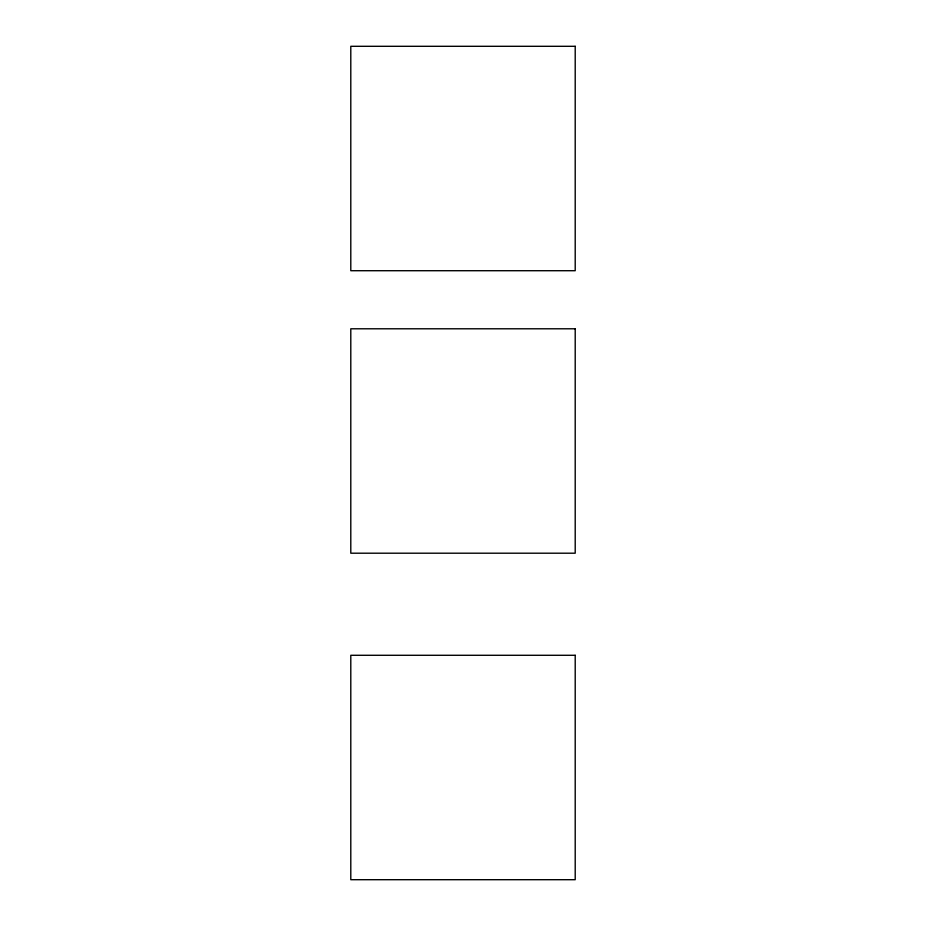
<?xml version="1.0" encoding="UTF-8"?>
<svg xmlns="http://www.w3.org/2000/svg" width="926" height="926" viewBox="0 0 926 926"><rect width="100%" height="100%" fill="white"/><g stroke="black" fill="none" stroke-linecap="round" stroke-linejoin="round"><path stroke-width="1.39" d="M575.208 46.3L350.792 46.3L350.792 270.716L575.208 270.716L575.208 46.3M575.208 328.788L350.792 328.788L350.792 553.204L575.208 553.204L575.208 328.788M575.208 655.284L350.792 655.284L350.792 879.7L575.208 879.7L575.208 655.284"/></g></svg>
